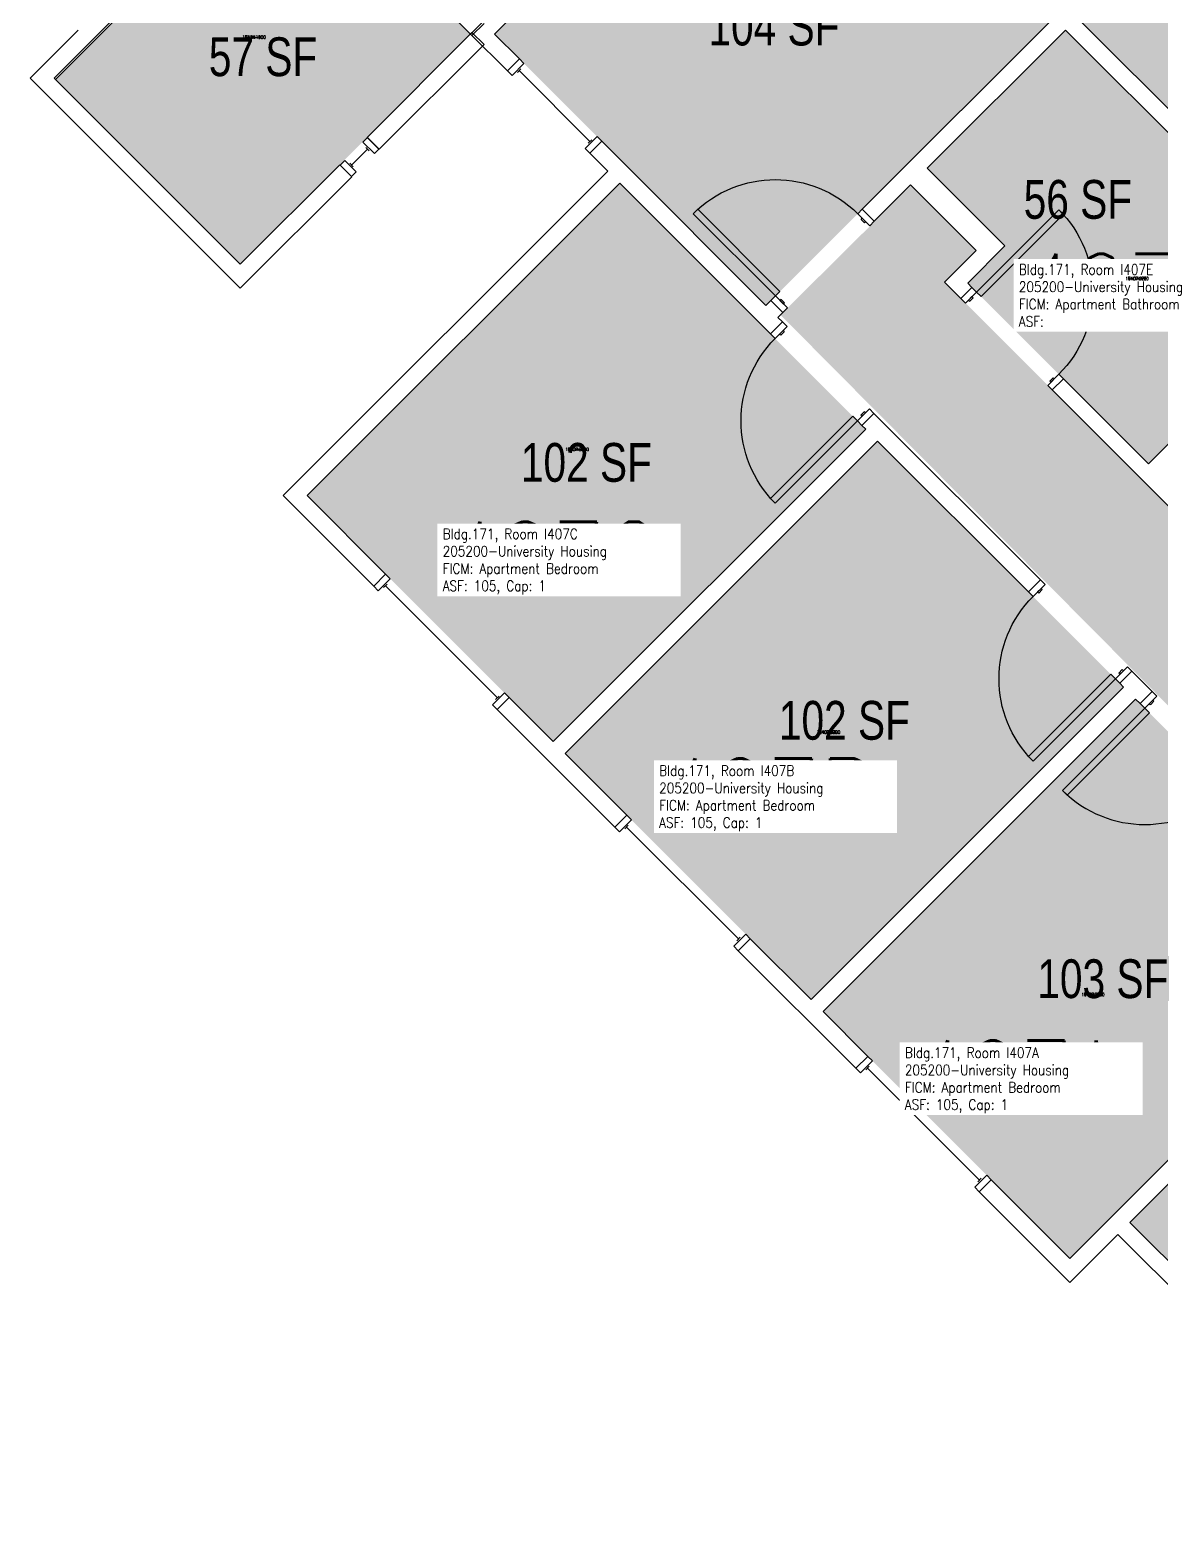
# Model space of a CAD drawing. Header units: inches. Extents: x 79 to 1966, y -19 to 1892.
# Drawn here: x 960 to 1309.9, y 1002.8 to 1467.5 of the extents above; entities that cross this region are included whole.
import ezdxf
from ezdxf.enums import TextEntityAlignment as Align

# ---------------------------------------------------------------- set-up
doc = ezdxf.new("R2010")
doc.units = ezdxf.units.IN
doc.header["$LTSCALE"] = 128
doc.header["$MEASUREMENT"] = 0
for name, color, linetype in [('A-DOOR', 2, 'Continuous'), ('A-GLAZ', 1, 'Continuous'), ('A-IDEN-RNUM', 7, 'Continuous'), ('A-IDEN-SNUM', 4, 'Continuous'), ('A-IDEN-VNUM', 4, 'Continuous'), ('A-WALL', 5, 'Continuous'), ('AREA-TEXT', 3, 'Continuous'), ('Rooms-Category-Color', 7, 'Continuous'), ('Rooms-College-Color', 7, 'Continuous'), ('Rooms-Department-Color', 7, 'Continuous'), ('Rooms-Division-Color', 7, 'Continuous'), ('Rooms-Information', 7, 'Continuous')]:
    doc.layers.add(name, color=color, linetype=linetype)
doc.styles.add('AREA', font='arial.ttf', dxfattribs={"width": 0.75, "height": 12})
doc.styles.add('ROOMSNUMBER', font='txt.shx', dxfattribs={"height": 0.03})
doc.styles.add('ROOMVNUMBER', font='simplex.shx', dxfattribs={"width": 0.85})

msp = doc.modelspace()

# ---------------------------------------------------------------- hatches: boundary and pattern name
at = {"layer": 'Rooms-Category-Color', "true_color": 0xadadad}
msp.add_hatch(color=253, dxfattribs=at).paths.add_polyline_path([(1594.1, 1161.14), (1636.53, 1203.56), (1429.25, 1410.85), (1446.93, 1428.53), (1388.72, 1486.74), (1371.04, 1469.06), (1286.39, 1553.7), (1245.91, 1594.19), (1235.07, 1605.02), (1192.64, 1562.6), (1452.88, 1302.36), (1435.21, 1284.68), (1493.42, 1226.47), (1511.1, 1244.15)])
at = {"layer": 'Rooms-Category-Color', "true_color": 0x728ef3}
for points in [[(1192.65, 1555.16), (1103.73, 1466.25), (1187.7, 1382.28), (1276.61, 1471.2)], [(1025.06, 1395.01), (1096.3, 1466.25), (1039.11, 1523.44), (967.87, 1452.2)], [(1250.11, 1389.17), (1306.06, 1333.22), (1360.33, 1387.49), (1280.34, 1467.48), (1237.55, 1424.71), (1261.59, 1400.67)], [(1121.85, 1247.32), (1045.74, 1323.42), (1142.44, 1420.11), (1218.54, 1343.99), (1122.17, 1247.62)], [(1232.45, 1419.61), (1252.77, 1399.28), (1242.96, 1389.47), (1367.43, 1264.99), (1377.24, 1274.8), (1397.56, 1254.47), (1387.75, 1244.66), (1410.17, 1222.24), (1419.84, 1231.91), (1416.12, 1235.62), (1411.58, 1231.08), (1396.59, 1246.07), (1431.51, 1280.98), (1446.5, 1265.99), (1440.17, 1259.66), (1443.88, 1255.95), (1450.21, 1262.28), (1493.43, 1219.05), (1419.09, 1144.72), (1478.58, 1085.22), (1396.11, 1002.76), (1300.3, 1098.58), (1385.87, 1184.13), (1192.18, 1379.35), (1232.6, 1419.46)], [(1125.56, 1243.6), (1201.66, 1167.5), (1298.36, 1264.18), (1222.25, 1340.3), (1125.88, 1243.91)], [(1205.37, 1163.79), (1281.74, 1087.42), (1378.44, 1184.12), (1302.07, 1260.48), (1205.69, 1164.09)]]:
    msp.add_hatch(color=171, dxfattribs=at).paths.add_polyline_path(points)
at = {"layer": 'Rooms-College-Color', "true_color": 0xadadad}
for points in [[(1594.1, 1161.14), (1636.53, 1203.56), (1429.25, 1410.85), (1446.93, 1428.53), (1388.72, 1486.74), (1371.04, 1469.06), (1286.39, 1553.7), (1245.91, 1594.19), (1235.07, 1605.02), (1192.64, 1562.6), (1452.88, 1302.36), (1435.21, 1284.68), (1493.42, 1226.47), (1511.1, 1244.15)], [(1192.65, 1555.16), (1103.73, 1466.25), (1187.7, 1382.28), (1276.61, 1471.2)], [(1025.06, 1395.01), (1096.3, 1466.25), (1039.11, 1523.44), (967.87, 1452.2)], [(1250.11, 1389.17), (1306.06, 1333.22), (1360.33, 1387.49), (1280.34, 1467.48), (1237.55, 1424.71), (1261.59, 1400.67)], [(1121.85, 1247.32), (1045.74, 1323.42), (1142.44, 1420.11), (1218.54, 1343.99), (1122.17, 1247.62)], [(1232.45, 1419.61), (1252.77, 1399.28), (1242.96, 1389.47), (1367.43, 1264.99), (1377.24, 1274.8), (1397.56, 1254.47), (1387.75, 1244.66), (1410.17, 1222.24), (1419.84, 1231.91), (1416.12, 1235.62), (1411.58, 1231.08), (1396.59, 1246.07), (1431.51, 1280.98), (1446.5, 1265.99), (1440.17, 1259.66), (1443.88, 1255.95), (1450.21, 1262.28), (1493.43, 1219.05), (1419.09, 1144.72), (1478.58, 1085.22), (1396.11, 1002.76), (1300.3, 1098.58), (1385.87, 1184.13), (1192.18, 1379.35), (1232.6, 1419.46)], [(1125.56, 1243.6), (1201.66, 1167.5), (1298.36, 1264.18), (1222.25, 1340.3), (1125.88, 1243.91)], [(1205.37, 1163.79), (1281.74, 1087.42), (1378.44, 1184.12), (1302.07, 1260.48), (1205.69, 1164.09)]]:
    msp.add_hatch(color=253, dxfattribs=at).paths.add_polyline_path(points)
at = {"layer": 'Rooms-Department-Color', "true_color": 0xacacac}
msp.add_hatch(color=253, dxfattribs=at).paths.add_polyline_path([(1594.1, 1161.14), (1636.53, 1203.56), (1429.25, 1410.85), (1446.93, 1428.53), (1388.72, 1486.74), (1371.04, 1469.06), (1286.39, 1553.7), (1245.91, 1594.19), (1235.07, 1605.02), (1192.64, 1562.6), (1452.88, 1302.36), (1435.21, 1284.68), (1493.42, 1226.47), (1511.1, 1244.15)])
at = {"layer": 'Rooms-Department-Color', "true_color": 0x604aed}
for points in [[(1192.65, 1555.16), (1103.73, 1466.25), (1187.7, 1382.28), (1276.61, 1471.2)], [(1025.06, 1395.01), (1096.3, 1466.25), (1039.11, 1523.44), (967.87, 1452.2)], [(1250.11, 1389.17), (1306.06, 1333.22), (1360.33, 1387.49), (1280.34, 1467.48), (1237.55, 1424.71), (1261.59, 1400.67)], [(1121.85, 1247.32), (1045.74, 1323.42), (1142.44, 1420.11), (1218.54, 1343.99), (1122.17, 1247.62)], [(1232.45, 1419.61), (1252.77, 1399.28), (1242.96, 1389.47), (1367.43, 1264.99), (1377.24, 1274.8), (1397.56, 1254.47), (1387.75, 1244.66), (1410.17, 1222.24), (1419.84, 1231.91), (1416.12, 1235.62), (1411.58, 1231.08), (1396.59, 1246.07), (1431.51, 1280.98), (1446.5, 1265.99), (1440.17, 1259.66), (1443.88, 1255.95), (1450.21, 1262.28), (1493.43, 1219.05), (1419.09, 1144.72), (1478.58, 1085.22), (1396.11, 1002.76), (1300.3, 1098.58), (1385.87, 1184.13), (1192.18, 1379.35), (1232.6, 1419.46)], [(1125.56, 1243.6), (1201.66, 1167.5), (1298.36, 1264.18), (1222.25, 1340.3), (1125.88, 1243.91)], [(1205.37, 1163.79), (1281.74, 1087.42), (1378.44, 1184.12), (1302.07, 1260.48), (1205.69, 1164.09)]]:
    msp.add_hatch(color=173, dxfattribs=at).paths.add_polyline_path(points)
at = {"layer": 'Rooms-Division-Color', "true_color": 0xadadad}
msp.add_hatch(color=253, dxfattribs=at).paths.add_polyline_path([(1594.1, 1161.14), (1636.53, 1203.56), (1429.25, 1410.85), (1446.93, 1428.53), (1388.72, 1486.74), (1371.04, 1469.06), (1286.39, 1553.7), (1245.91, 1594.19), (1235.07, 1605.02), (1192.64, 1562.6), (1452.88, 1302.36), (1435.21, 1284.68), (1493.42, 1226.47), (1511.1, 1244.15)])
at = {"layer": 'Rooms-Division-Color', "true_color": 0x604aed}
for points in [[(1192.65, 1555.16), (1103.73, 1466.25), (1187.7, 1382.28), (1276.61, 1471.2)], [(1025.06, 1395.01), (1096.3, 1466.25), (1039.11, 1523.44), (967.87, 1452.2)], [(1250.11, 1389.17), (1306.06, 1333.22), (1360.33, 1387.49), (1280.34, 1467.48), (1237.55, 1424.71), (1261.59, 1400.67)], [(1121.85, 1247.32), (1045.74, 1323.42), (1142.44, 1420.11), (1218.54, 1343.99), (1122.17, 1247.62)], [(1232.45, 1419.61), (1252.77, 1399.28), (1242.96, 1389.47), (1367.43, 1264.99), (1377.24, 1274.8), (1397.56, 1254.47), (1387.75, 1244.66), (1410.17, 1222.24), (1419.84, 1231.91), (1416.12, 1235.62), (1411.58, 1231.08), (1396.59, 1246.07), (1431.51, 1280.98), (1446.5, 1265.99), (1440.17, 1259.66), (1443.88, 1255.95), (1450.21, 1262.28), (1493.43, 1219.05), (1419.09, 1144.72), (1478.58, 1085.22), (1396.11, 1002.76), (1300.3, 1098.58), (1385.87, 1184.13), (1192.18, 1379.35), (1232.6, 1419.46)], [(1125.56, 1243.6), (1201.66, 1167.5), (1298.36, 1264.18), (1222.25, 1340.3), (1125.88, 1243.91)], [(1205.37, 1163.79), (1281.74, 1087.42), (1378.44, 1184.12), (1302.07, 1260.48), (1205.69, 1164.09)]]:
    msp.add_hatch(color=173, dxfattribs=at).paths.add_polyline_path(points)

# ---------------------------------------------------------------- linework, layer by layer
at = {"layer": 'A-DOOR'}
for points in [[(1190.61, 1385.2), (1192.02, 1386.61), (1166.57, 1412.07), (1165.15, 1410.66)], [(1219.78, 1406.94), (1221.19, 1408.36), (1217.48, 1412.07), (1216.07, 1410.66)], [(1218.54, 1408.18), (1218.19, 1407.83), (1217.13, 1408.89), (1217.48, 1409.24)], [(1252.85, 1386.43), (1254.26, 1385.01), (1279.72, 1410.47), (1278.3, 1411.88)], [(1194.32, 1381.49), (1192.91, 1380.07), (1189.2, 1383.79), (1190.61, 1385.2)], [(1249.4, 1382.98), (1247.99, 1384.39), (1251.43, 1387.84), (1252.85, 1386.43)], [(1250.37, 1383.95), (1250.73, 1383.6), (1251.79, 1384.66), (1251.43, 1385.01)], [(1193.09, 1382.72), (1193.44, 1383.08), (1192.38, 1384.14), (1192.02, 1383.79)], [(1194.24, 1375.74), (1192.82, 1377.16), (1189.11, 1373.45), (1190.52, 1372.03)], [(1193, 1374.51), (1193.35, 1374.15), (1192.29, 1373.09), (1191.94, 1373.45)], [(1274.86, 1357.52), (1276.27, 1356.11), (1279.72, 1359.56), (1278.3, 1360.97)], [(1275.83, 1358.5), (1275.48, 1358.85), (1276.54, 1359.91), (1276.89, 1359.56)], [(1215.98, 1346.58), (1214.57, 1347.99), (1189.11, 1322.53), (1190.52, 1321.12)], [(1219.69, 1350.29), (1221.11, 1348.87), (1217.39, 1345.16), (1215.98, 1346.58)], [(1218.45, 1349.05), (1218.1, 1349.4), (1217.04, 1348.34), (1217.39, 1347.99)], [(1274.05, 1295.93), (1272.64, 1297.34), (1268.92, 1293.63), (1270.34, 1292.22)], [(1272.81, 1294.69), (1273.17, 1294.34), (1272.11, 1293.28), (1271.75, 1293.63)], [(1299.51, 1270.47), (1300.92, 1269.06), (1297.21, 1265.35), (1295.79, 1266.76)], [(1298.27, 1269.24), (1297.92, 1269.59), (1296.85, 1268.53), (1297.21, 1268.17)], [(1295.79, 1266.76), (1294.38, 1268.17), (1268.92, 1242.72), (1270.34, 1241.3)], [(1308.61, 1261.37), (1307.2, 1262.78), (1303.48, 1259.07), (1304.9, 1257.66)], [(1307.37, 1260.13), (1307.73, 1259.78), (1306.67, 1258.72), (1306.31, 1259.07)], [(1304.9, 1257.66), (1306.31, 1256.24), (1280.86, 1230.79), (1279.44, 1232.2)]]:
    msp.add_lwpolyline(points, close=True, dxfattribs=at)
at = {"layer": 'A-DOOR', "extrusion": (0, 0, -1)}
for centre, start, end in [((-1190.61, 1385.2), 45, 135), ((-1252.85, 1386.43), 135, 225), ((-1215.98, 1346.58), 315, 45), ((-1295.79, 1266.76), 315, 45)]:
    msp.add_arc(centre, 36, start, end, dxfattribs=at)
at = {"layer": 'A-DOOR'}
msp.add_arc((1304.9, 1257.66), 36, 225, 315, dxfattribs=at)
at = {"layer": 'A-GLAZ'}
for p, q in [((1111.86, 1455.46), (1110.8, 1454.4)), ((1133.25, 1433.01), (1111.33, 1454.93)), ((1063.01, 1432.79), (1064.43, 1434.2)), ((1066.55, 1429.25), (1063.01, 1432.79)), ((1065.31, 1430.49), (1064.25, 1431.55)), ((1064.43, 1434.2), (1067.96, 1430.66)), ((1133.78, 1433.54), (1132.72, 1432.48)), ((1057.35, 1427.13), (1055.94, 1425.71)), ((1060.89, 1423.59), (1057.35, 1427.13)), ((1064.43, 1430.66), (1059.48, 1425.71)), ((1064.96, 1430.13), (1063.89, 1431.19)), ((1067.96, 1430.66), (1066.55, 1429.25)), ((1055.94, 1425.71), (1059.48, 1422.18)), ((1058.59, 1425.89), (1059.65, 1424.83)), ((1060.01, 1425.18), (1058.95, 1426.25)), ((1059.48, 1422.18), (1060.89, 1423.59)), ((1070.47, 1296.04), (1069.41, 1294.97)), ((1104.59, 1260.86), (1069.94, 1295.5)), ((1105.12, 1261.39), (1104.06, 1260.33)), ((1145.09, 1221.42), (1144.03, 1220.36)), ((1179.21, 1186.24), (1144.56, 1220.89)), ((1179.74, 1186.77), (1178.68, 1185.71)), ((1219.67, 1146.84), (1218.61, 1145.78)), ((1253.79, 1111.66), (1219.14, 1146.31)), ((1254.32, 1112.19), (1253.26, 1111.13))]:
    msp.add_line(p, q, dxfattribs=at)
for points in [[(1109.12, 1453.43), (1107.71, 1454.85), (1111.42, 1458.56), (1112.83, 1457.14)], [(1131.75, 1430.8), (1133.16, 1429.39), (1136.88, 1433.1), (1135.46, 1434.52)], [(1067.73, 1294), (1066.32, 1295.42), (1070.03, 1299.13), (1071.45, 1297.71)], [(1103.09, 1258.65), (1104.5, 1257.23), (1108.22, 1260.95), (1106.8, 1262.36)], [(1142.35, 1219.38), (1140.94, 1220.8), (1144.65, 1224.51), (1146.06, 1223.1)], [(1177.71, 1184.03), (1179.12, 1182.61), (1182.83, 1186.33), (1181.42, 1187.74)], [(1216.93, 1144.81), (1215.52, 1146.22), (1219.23, 1149.93), (1220.64, 1148.52)], [(1252.29, 1109.45), (1253.7, 1108.04), (1257.41, 1111.75), (1256, 1113.16)]]:
    msp.add_lwpolyline(points, close=True, dxfattribs=at)
at = {"layer": 'A-WALL'}
for p, q in [((1096.3, 1466.25), (1192.64, 1562.6)), ((1192.64, 1555.17), (1103.73, 1466.25)), ((1038.67, 1523.88), (1096.74, 1465.81)), ((967.43, 1452.64), (992, 1477.21)), ((967.87, 1452.2), (992.45, 1476.77)), ((1096.74, 1465.81), (1100.46, 1469.52)), ((1219.34, 1413.93), (1276.61, 1471.2)), ((1283.6, 1471.64), (1452.88, 1302.36)), ((974.86, 1467.49), (960.01, 1452.64)), ((1096.74, 1466.69), (1064.34, 1434.29)), ((1107.71, 1454.85), (1096.3, 1466.25)), ((1100.46, 1462.98), (1096.74, 1466.69)), ((1103.73, 1466.25), (1111.42, 1458.56)), ((1280.33, 1467.49), (1237.55, 1424.71)), ((1360.33, 1387.49), (1280.33, 1467.49)), ((1068.05, 1430.58), (1100.46, 1462.98)), ((1111.42, 1458.56), (1107.71, 1454.85)), ((960.01, 1452.64), (1025.06, 1387.59)), ((1025.06, 1395.01), (967.43, 1452.64)), ((1064.34, 1434.29), (1068.05, 1430.58)), ((1133.16, 1429.39), (1136.88, 1433.1)), ((1136.88, 1433.1), (1142.88, 1427.1)), ((1138.73, 1423.83), (1133.16, 1429.39)), ((1142.88, 1427.1), (1187.7, 1382.28)), ((1055.85, 1425.8), (1025.06, 1395.01)), ((1025.06, 1387.59), (1059.56, 1422.09)), ((1038.32, 1323.42), (1138.73, 1423.83)), ((1059.56, 1422.09), (1055.85, 1425.8)), ((1237.55, 1424.71), (1261.59, 1400.67)), ((1142.44, 1420.11), (1045.74, 1323.42)), ((1189.11, 1373.45), (1142.44, 1420.11)), ((1232.42, 1419.58), (1223.05, 1410.21)), ((1252.75, 1399.25), (1232.42, 1419.58)), ((1217.48, 1412.07), (1219.34, 1413.93)), ((1221.19, 1408.36), (1217.48, 1412.07)), ((1223.05, 1410.21), (1221.19, 1408.36)), ((1242.94, 1389.44), (1252.75, 1399.25)), ((1261.59, 1400.67), (1250.1, 1389.18)), ((1247.99, 1384.39), (1242.94, 1389.44)), ((1251.43, 1387.84), (1247.99, 1384.39)), ((1250.1, 1389.18), (1251.43, 1387.84)), ((1306.06, 1333.22), (1360.33, 1387.49)), ((1187.7, 1382.28), (1189.2, 1383.79)), ((1189.2, 1383.79), (1192.91, 1380.07)), ((1192.82, 1377.16), (1189.11, 1373.45)), ((1192.91, 1380.07), (1191.41, 1378.57)), ((1191.41, 1378.57), (1192.82, 1377.16)), ((1276.27, 1356.11), (1279.72, 1359.56)), ((1279.72, 1359.56), (1306.06, 1333.22)), ((1334.08, 1298.3), (1276.27, 1356.11)), ((1217.39, 1345.16), (1221.11, 1348.87)), ((1221.11, 1348.87), (1272.64, 1297.34)), ((1121.85, 1247.32), (1218.54, 1344.01)), ((1218.54, 1344.01), (1217.39, 1345.16)), ((1222.25, 1340.3), (1125.56, 1243.6)), ((1268.92, 1293.63), (1222.25, 1340.3)), ((1066.32, 1295.42), (1038.32, 1323.42)), ((1045.74, 1323.42), (1070.03, 1299.13)), ((1070.03, 1299.13), (1066.32, 1295.42)), ((1272.64, 1297.34), (1268.92, 1293.63)), ((1297.21, 1265.35), (1300.92, 1269.06)), ((1300.92, 1269.06), (1307.2, 1262.78)), ((1201.66, 1167.5), (1298.36, 1264.2)), ((1298.36, 1264.2), (1297.21, 1265.35)), ((1104.5, 1257.23), (1108.22, 1260.95)), ((1108.22, 1260.95), (1121.85, 1247.32)), ((1302.07, 1260.48), (1205.37, 1163.79)), ((1303.48, 1259.07), (1302.07, 1260.48)), ((1307.2, 1262.78), (1303.48, 1259.07)), ((1140.94, 1220.8), (1104.5, 1257.23)), ((1125.56, 1243.6), (1144.65, 1224.51)), ((1144.65, 1224.51), (1140.94, 1220.8)), ((1179.12, 1182.61), (1182.83, 1186.33)), ((1182.83, 1186.33), (1201.66, 1167.5)), ((1215.52, 1146.22), (1179.12, 1182.61)), ((1281.74, 1087.42), (1378.44, 1184.12)), ((1385.86, 1184.12), (1300.3, 1098.56)), ((1205.37, 1163.79), (1219.23, 1149.93)), ((1219.23, 1149.93), (1215.52, 1146.22)), ((1253.7, 1108.04), (1257.41, 1111.75)), ((1257.41, 1111.75), (1281.74, 1087.42)), ((1281.74, 1080), (1253.7, 1108.04)), ((1300.3, 1098.56), (1322.49, 1076.37)), ((1296.59, 1094.85), (1281.74, 1080)), ((1318.78, 1072.65), (1296.59, 1094.85))]:
    msp.add_line(p, q, dxfattribs=at)

# ---------------------------------------------------------------- texts
at = {"layer": 'A-IDEN-RNUM', "style": 'ROOMSNUMBER', "width": 0.85}
for s, p in [('0414-00', (1029.33, 1465.29)), ('0407-E0', (1302.51, 1390.58)), ('0407-C0', (1129.26, 1337.75)), ('0407-B0', (1207.02, 1250.25)), ('0407-A0', (1288.85, 1169.03))]:
    msp.add_text(s, height=1, dxfattribs=at).set_placement(p, align=Align.MIDDLE_CENTER)
at = {"layer": 'A-IDEN-SNUM', "style": 'ROOMSNUMBER', "width": 0.85}
for s, p in [('1710I41400', (1029.33, 1465.29)), ('1710I407E0', (1302.51, 1390.58)), ('1710I407C0', (1129.26, 1337.75)), ('1710I407B0', (1207.02, 1250.25)), ('1710I407A0', (1288.85, 1169.03))]:
    msp.add_text(s, height=1, dxfattribs=at).set_placement(p, align=Align.MIDDLE_CENTER)
at = {"layer": 'A-IDEN-VNUM', "style": 'ROOMVNUMBER', "width": 0.85}
for s, p in [('407E', (1299.17, 1386.97)), ('407C', (1121.82, 1304.08)), ('407B', (1188.34, 1230.82)), ('407A', (1265.28, 1143.56))]:
    msp.add_text(s, height=22.5, dxfattribs=at).set_placement(p, align=Align.MIDDLE_CENTER)
at = {"layer": 'AREA-TEXT', "style": 'AREA', "width": 0.75}
for s, p in [('104 SF', (1190.17, 1468.72)), ('57 SF', (1032.09, 1459.23)), ('56 SF', (1284.2, 1415.09)), ('102 SF', (1132.14, 1333.71)), ('102 SF', (1211.96, 1253.9)), ('103 SF', (1291.91, 1173.95))]:
    msp.add_text(s, height=12, dxfattribs=at).set_placement(p, align=Align.MIDDLE_CENTER)

# ---------------------------------------------------------------- next in the draw order: texts
at = {"layer": 'Rooms-Information', "char_height": 3.2143, "width": 72, "attachment_point": 7, "style": 'ROOMVNUMBER', "bg_fill": 3, "box_fill_scale": 1.5, "bg_fill_color": 256, "bg_fill_true_color": 13158600, "bg_fill_transparency": 0}
for s, insert in [('Bldg.171, Room I407E^M^J205200-University Housing^M^JFICM: Apartment Bathroom^M^JASF: ', (1265.93, 1375.72)), ('Bldg.171, Room I407C^M^J205200-University Housing^M^JFICM: Apartment Bedroom^M^JASF: 105, Cap: 1', (1087.67, 1292.83)), ('Bldg.171, Room I407B^M^J205200-University Housing^M^JFICM: Apartment Bedroom^M^JASF: 105, Cap: 1', (1154.65, 1219.57)), ('Bldg.171, Room I407A^M^J205200-University Housing^M^JFICM: Apartment Bedroom^M^JASF: 105, Cap: 1', (1230.67, 1132.31))]:
    msp.add_mtext(s, dxfattribs=dict(at, insert=insert))

doc.saveas('drawing.dxf')
